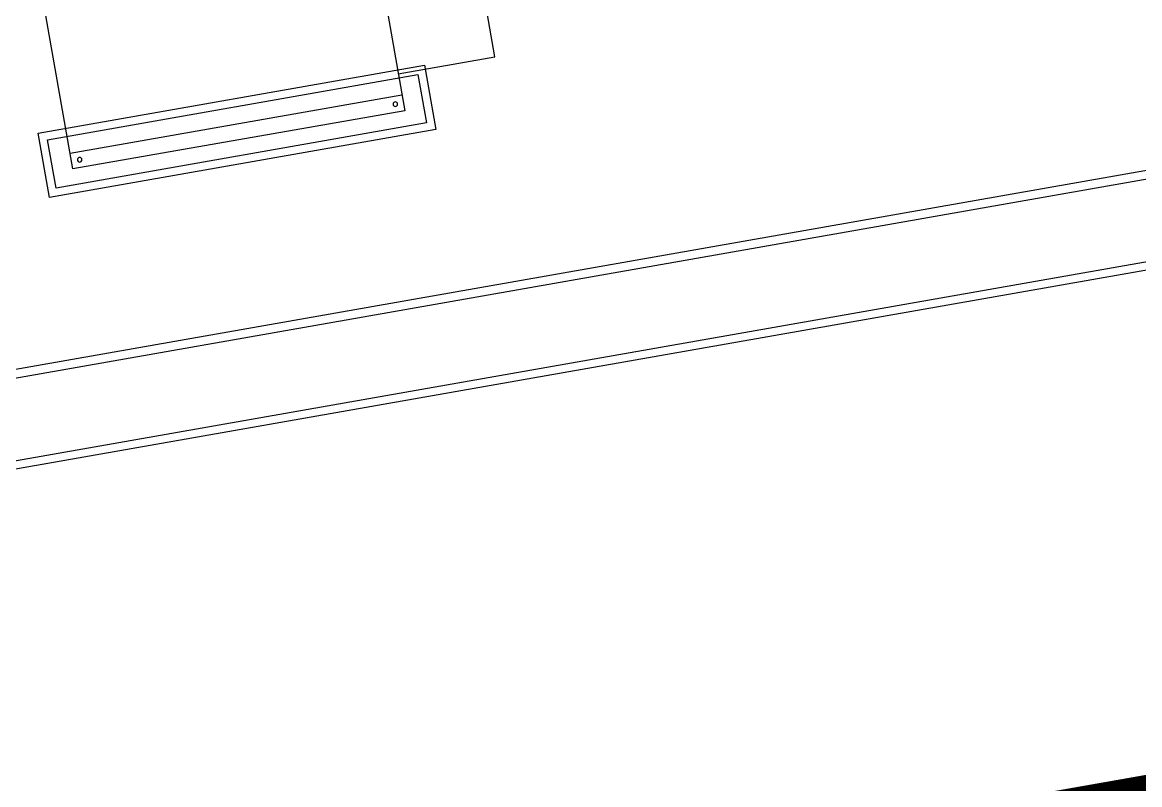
# Model space of a CAD drawing. Header units: millimetres. Extents: x 111502 to 977541, y 8702 to 1044108.
# Drawn here: x 489324.38 to 489327.796, y 241103.686 to 241106.017 of the extents above; entities that cross this region are included whole.
import ezdxf

# ---------------------------------------------------------------- set-up
doc = ezdxf.new("R2010")
doc.units = ezdxf.units.MM
doc.header["$LTSCALE"] = 0.25
doc.linetypes.add('DASHED', pattern=[19.05, 12.7, -6.35])
for name, color, linetype in [('E HVSS Proposed 33kV', 5, 'Continuous'), ('Proposed Primary Substation - OPTION 2$0$0_HVSS NER', 42, 'Continuous'), ('Proposed Primary Substation - OPTION 2$0$0_HVSS TEXT', 7, 'Continuous'), ('X HVSS Site Background', 8, 'Continuous'), ('Z-z-Xref-Primary Substation', 7, 'Continuous')]:
    doc.layers.add(name, color=color, linetype=linetype)
doc.layers.add('Proposed Primary Substation - OPTION 2$0$PDF_Geometry', color=7, linetype='Continuous', true_color=0x50525a)

# ---------------------------------------------------------------- blocks, each defined once
blk = doc.blocks.new('Proposed Primary Substation - OPTION 2$0$Cressal NER')
at = {"layer": 'Proposed Primary Substation - OPTION 2$0$0_HVSS NER', "lineweight": 25}
for points in [[(1745515.8, -493586.2), (1745541.7, -493586.2), (1745541.7, -493580.7), (1745515.8, -493580.7)], [(1745524, -493580.7), (1745533.4, -493580.7), (1745533.4, -493558.8), (1745524, -493558.8)], [(1745628.7, -494616.2), (1745628.7, -493586.2), (1744368.7, -493586.2), (1744369.9, -494616.2)]]:
    blk.add_lwpolyline(points, close=True, dxfattribs=at)
at = {"layer": 'Proposed Primary Substation - OPTION 2$0$0_HVSS NER', "flags": 128}
for points in [[(1744418.7, -494616.2), (1744418.7, -493586.2)], [(1745578.7, -494616.2), (1745578.7, -493586.2)]]:
    blk.add_lwpolyline(points, dxfattribs=at)
at = {"layer": 'Proposed Primary Substation - OPTION 2$0$0_HVSS NER'}
for centre in [(1744393.7, -493611.2), (1745603.7, -493611.2), (1744393.7, -494591.2), (1745603.7, -494591.2)]:
    blk.add_circle(centre, 7, dxfattribs=at)
at = {"layer": 'Proposed Primary Substation - OPTION 2$0$PDF_Geometry', "lineweight": 25}
blk.add_lwpolyline([(1744483.2, -493586.2), (1744483.2, -493286.2), (1744864.3, -493286.2), (1744864.3, -493586.2)], dxfattribs=at)
blk = doc.blocks.new('Proposed Primary Substation - OPTION 2')
at = {"layer": 'Proposed Primary Substation - OPTION 2$0$0_HVSS TEXT'}
for points in [[(489324462.9, 241105481), (489324428.2, 241105678), (489325610, 241105886.1), (489325644.7, 241105689.1)], [(489324483.2, 241105510), (489324457.2, 241105657.7), (489325589.8, 241105857.1), (489325615.8, 241105709.4)]]:
    blk.add_lwpolyline(points, close=True, dxfattribs=at)
at = {"layer": 'X HVSS Site Background', "flags": 128}
for points in [[(489323813.8, 241104554.4), (489322703.8, 241110858.1), (489332356, 241112557.6), (489333465.9, 241106253.9)], [(489322732.9, 241110837.4), (489332335.4, 241112528.2), (489333436.6, 241106274.1), (489323834, 241104583.4)], [(489332136.8, 241112239.5), (489323022.4, 241110634.7), (489324036.9, 241104872.9), (489333147.2, 241106477)], [(489324057.2, 241104901.9), (489323051.4, 241110614), (489332112.1, 241112209.4), (489333117.8, 241106497.2)]]:
    blk.add_lwpolyline(points, close=True, dxfattribs=at)
at = {"layer": 'Proposed Primary Substation - OPTION 2$0$0_HVSS TEXT', "xscale": -1, "rotation": 279.98595487317}
blk.add_blockref('Proposed Primary Substation - OPTION 2$0$Cressal NER', (490114143.5, 239473395.6), dxfattribs=at)

msp = doc.modelspace()

# ---------------------------------------------------------------- linework, layer by layer
at = {"lineweight": 0}
msp.add_circle((488727.819, 239008.3332), 11388.4181, dxfattribs=at)
at = {"layer": 'E HVSS Proposed 33kV', "linetype": 'DASHED', "lineweight": 0, "const_width": 0.1, "flags": 128}
msp.add_lwpolyline([(489328.8532, 241105.721), (489329.1558, 241104.0022, -0.414214), (489329.0746, 241103.8863), (489286.299, 241096.3546, 0.405098), (489285.54, 241095.3064), (489286.3536, 241089.6582), (489286.4696, 241088.6711), (489286.5211, 241087.462), (489286.4819, 241086.3645), (489286.2964, 241084.8732), (489285.8747, 241083.1182), (489285.3685, 241081.809, -0.272506), (489284.6129, 241081.2106), (489283.2575, 241081.0227), (489278.4852, 241080.4746), (489271.6832, 241079.8573), (489267.7701, 241079.6229), (489263.6948, 241079.4581), (489260.5838, 241079.441, 0.353752), (489259.6102, 241078.6449), (489258.2825, 241072.2668, -0.005569), (489258.2673, 241072.1978), (489257.3482, 241068.2281), (489256.7508, 241064.9535), (489255.5725, 241056.321), (489254.3248, 241046.8438), (489252.5065, 241033.0337), (489250.6527, 241018.953), (489248.6372, 241003.645), (489247.9737, 240998.6055), (489247.4909, 240994.6061), (489245.9624, 240976.4431), (489245.2932, 240963.4115), (489245.1605, 240959.3787), (489245.1937, 240954.1227, 0.012824), (489245.1946, 240954.0946), (489245.352, 240951.3671), (489245.7743, 240950.7154), (489248.2049, 240946.9641), (489253.0643, 240939.642, 0.046402), (489253.1282, 240939.5627), (489266.1788, 240926.1413, -0.129285), (489266.4165, 240925.7206), (489275.9394, 240889.5017), (489279.5802, 240875.8822), (489281.5198, 240869.9546), (489284.2958, 240866.2953), (489299.0735, 240853.2405), (489339.806, 240821.8208), (489385.9776, 240787.6129), (489447.887, 240744.0678), (489481.9463, 240721.6508), (489503.486, 240711.5352), (489511.6686, 240707.598), (489515.7222, 240704.9393), (489527.6748, 240694.2103, -0.387329), (489527.8703, 240692.2666), (489522.7931, 240685.431), (489518.0504, 240682.1314), (489493.3145, 240664.9437), (489466.7356, 240646.4802), (489407.2413, 240581.6149), (489361.6813, 240531.928, 0.42684), (489362.1486, 240524.722), (489362.7833, 240524.1366), (489364.4755, 240522.5071), (489368.2186, 240518.2481), (489371.362, 240514.6442), (489374.5007, 240511.0226), (489380.1182, 240504.0633), (489382.719, 240500.9643), (489383.7753, 240499.7055)], format="xyb", dxfattribs=at)

# ---------------------------------------------------------------- block references
at = {"layer": 'Z-z-Xref-Primary Substation', "lineweight": 0, "xscale": 0.001, "yscale": 0.001, "zscale": 0.001}
msp.add_blockref('Proposed Primary Substation - OPTION 2', (0, 0), dxfattribs=at)

doc.saveas('drawing.dxf')
